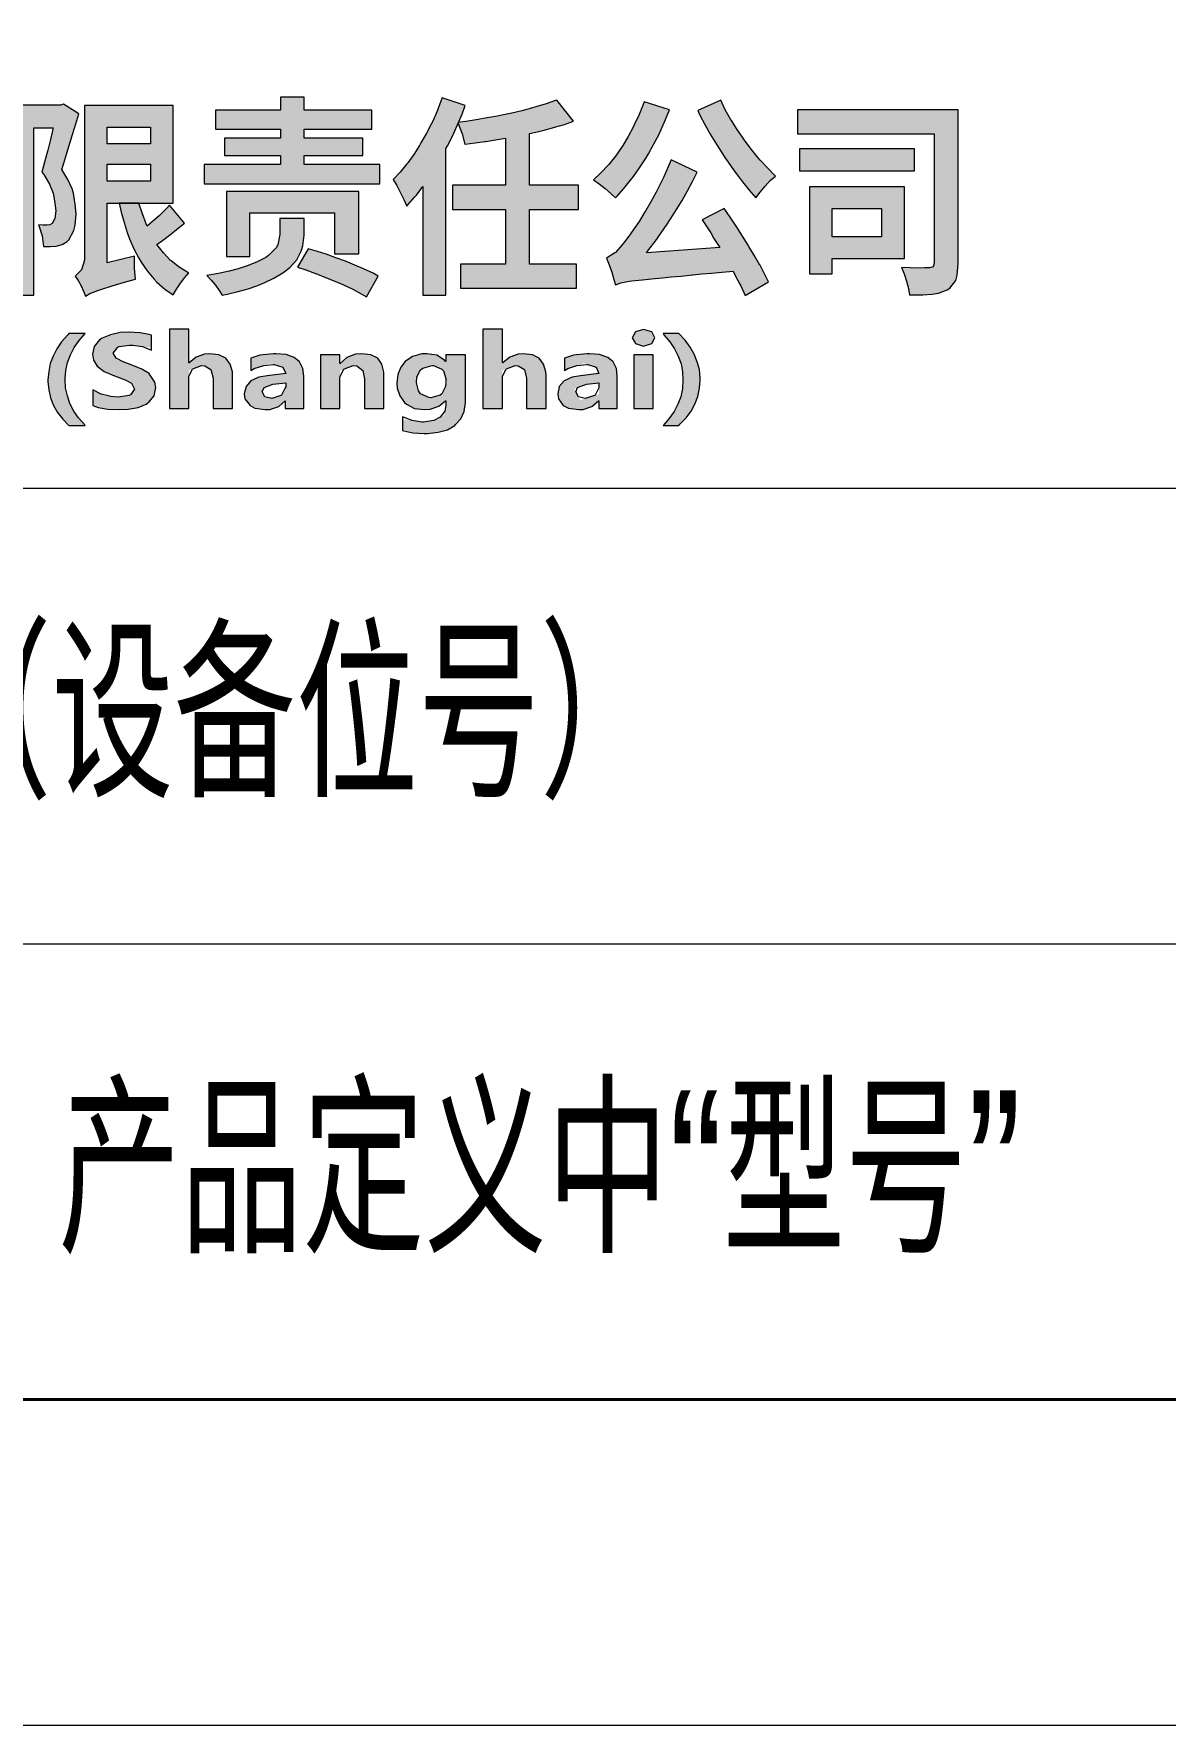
# Model space of a CAD drawing. Header units: millimetres. Extents: x 7175 to 8016, y -341 to 253.
# Drawn here: x 7908.2 to 7943, y -341 to -289 of the extents above; entities that cross this region are included whole.
import ezdxf
from ezdxf.enums import TextEntityAlignment as Align

# ---------------------------------------------------------------- set-up
doc = ezdxf.new("R2010")
doc.units = ezdxf.units.MM
for name, color, linetype, lineweight in [('1粗实线', 7, 'Continuous', 35), ('6剖面线', 6, 'Continuous', 13), ('7文本', 2, 'Continuous', 13), ('9图表', 4, 'Continuous', 13)]:
    doc.layers.add(name, color=color, linetype=linetype, lineweight=lineweight)
doc.layers.add('LOGO 1', color=7, linetype='Continuous', true_color=0x1e2380)
doc.styles.add('lanpec', font='bpec_e.shx', dxfattribs={"width": 0.75, "bigfont": 'hztxt.shx'})

# ---------------------------------------------------------------- blocks, each defined once
blk = doc.blocks.new('A1-零部件图-LANPEC-AUTOPRINT')
at = {"layer": '1粗实线'}
blk.add_lwpolyline([(-816, 10), (-10, 10), (-10, 584), (-816, 584)], close=True, dxfattribs=at)
at = {"layer": '9图表'}
blk.add_lwpolyline([(-841, 0), (0, 0), (0, 594), (-841, 594)], close=True, dxfattribs=at)
blk = doc.blocks.new('蓝滨LOGO')
at = {"layer": 'LOGO 1'}
h = blk.add_hatch(color=256, dxfattribs=at)
h.dxf.hatch_style = 1
h.paths.add_polyline_path([(75.49, 7.34), (75.449, 7.474), (75.32, 7.763), (75.134, 8.068), (75.196, 8.259), (75.289, 8.569), (75.392, 8.909), (75.465, 9.147), (75.563, 9.467), (75.65, 9.776), (75.181, 10.071), (75.088, 10.04), (73.653, 10.04), (73.653, 4.207), (74.277, 4.207), (74.277, 9.348), (74.861, 9.348), (74.855, 9.307), (74.783, 8.987), (74.701, 8.656), (74.695, 8.63), (74.603, 8.295), (74.52, 7.99), (74.577, 7.913), (74.752, 7.619), (74.861, 7.34), (74.912, 7.108), (74.943, 6.793), (74.917, 6.561), (74.835, 6.411), (74.763, 6.37), (74.67, 6.354), (74.556, 6.354), (74.412, 6.365), (74.422, 6.344), (74.525, 6.029), (74.566, 5.699), (74.773, 5.699), (74.959, 5.709), (75.144, 5.761), (75.294, 5.854), (75.351, 5.905), (75.506, 6.189), (75.542, 6.354), (75.568, 6.71), (75.547, 6.999)])
h.paths.add_polyline_path([(78.551, 10.029), (75.826, 10.029), (75.826, 5.353), (75.826, 5.286), (75.733, 4.986), (75.547, 4.785), (75.635, 4.661), (75.723, 4.496), (75.8, 4.326), (75.857, 4.176), (75.996, 4.253), (76.239, 4.352), (76.357, 4.393), (76.677, 4.496), (76.776, 4.522), (77.059, 4.604), (77.395, 4.697), (77.369, 5.033), (77.369, 5.074), (77.364, 5.404), (76.528, 5.203), (76.528, 7.036), (76.889, 7.036), (77.503, 7.036), (78.551, 7.036)])
h.paths.add_polyline_path([(76.528, 7.707), (76.528, 8.228), (77.854, 8.228), (77.854, 7.707)], flags=16)
h.paths.add_polyline_path([(76.528, 8.858), (76.528, 9.363), (77.854, 9.363), (77.854, 8.858)], flags=16)
h.paths.add_polyline_path([(78.484, 6.081), (78.66, 6.22), (78.897, 6.421), (78.438, 6.968), (78.355, 6.881), (78.118, 6.648), (77.989, 6.53), (77.751, 6.323), (77.72, 6.401), (77.607, 6.705), (77.503, 7.036), (76.889, 7.036), (76.956, 6.757), (77.044, 6.437), (77.142, 6.127), (77.214, 5.936), (77.343, 5.632), (77.493, 5.348), (77.565, 5.219), (77.751, 4.95), (77.958, 4.708), (78.056, 4.604), (78.293, 4.393), (78.556, 4.217), (78.654, 4.393), (78.773, 4.573), (78.907, 4.749), (79.031, 4.888), (79.005, 4.904), (78.737, 5.064), (78.489, 5.26), (78.474, 5.275), (78.257, 5.503), (78.056, 5.761), (78.226, 5.884)])
h = blk.add_hatch(color=256, dxfattribs=at)
h.dxf.hatch_style = 1
h.paths.add_polyline_path([(84.905, 8.223), (82.577, 8.223), (82.577, 8.501), (84.384, 8.501), (84.384, 9.033), (82.577, 9.033), (82.577, 9.307), (84.652, 9.307), (84.652, 9.89), (82.577, 9.89), (82.577, 10.287), (81.849, 10.287), (81.849, 9.89), (79.857, 9.89), (79.857, 9.307), (81.849, 9.307), (81.849, 9.033), (80.131, 9.033), (80.131, 8.501), (81.849, 8.501), (81.849, 8.223), (79.506, 8.223), (79.506, 7.629), (84.905, 7.629)])
h.paths.add_polyline_path([(84.255, 7.387), (80.187, 7.387), (80.187, 5.399), (80.91, 5.399), (80.91, 6.736), (83.506, 6.736), (83.506, 5.477), (84.255, 5.477)])
h.paths.add_polyline_path([(82.577, 6.05), (82.577, 6.566), (81.829, 6.566), (81.829, 6.07), (81.767, 5.755), (81.72, 5.657), (81.478, 5.425), (81.395, 5.368), (81.137, 5.229), (80.807, 5.095), (80.796, 5.095), (80.554, 5.017), (80.27, 4.94), (79.95, 4.873), (79.589, 4.811), (79.718, 4.672), (79.852, 4.512), (79.965, 4.346), (80.053, 4.202), (80.208, 4.238), (80.549, 4.315), (80.853, 4.403), (81.127, 4.496), (81.364, 4.594), (81.648, 4.728), (81.922, 4.888), (82.133, 5.059), (82.35, 5.291), (82.489, 5.554), (82.536, 5.724)])
h.paths.add_polyline_path([(83.842, 5.25), (83.548, 5.358), (83.253, 5.461), (82.985, 5.549), (82.701, 5.632), (82.371, 5.069), (82.624, 4.986), (82.928, 4.873), (82.939, 4.873), (83.233, 4.754), (83.522, 4.641), (83.79, 4.522), (84.069, 4.393), (84.239, 4.3), (84.497, 4.155), (84.848, 4.795), (84.699, 4.878), (84.399, 5.017), (84.136, 5.131)])
h = blk.add_hatch(color=256, dxfattribs=at)
h.dxf.hatch_style = 1
h.paths.add_polyline_path([(86.928, 8.708), (86.98, 8.796), (87.13, 9.09), (87.176, 9.188), (87.31, 9.487), (87.316, 9.508), (87.429, 9.771), (87.527, 10.029), (86.815, 10.272), (86.779, 10.169), (86.66, 9.859), (86.526, 9.554), (86.479, 9.456), (86.325, 9.162), (86.165, 8.883), (86.123, 8.806), (85.943, 8.532), (85.757, 8.269), (85.736, 8.243), (85.524, 7.985), (85.313, 7.758), (85.421, 7.578), (85.54, 7.35), (85.654, 7.128), (85.731, 6.943), (85.767, 6.979), (85.979, 7.227), (86.025, 7.283), (86.221, 7.547), (86.221, 4.202), (86.928, 4.202)])
h.paths.add_polyline_path([(91.001, 7.583), (89.499, 7.583), (89.499, 9.178), (89.607, 9.198), (89.912, 9.265), (90.206, 9.348), (90.268, 9.363), (90.573, 9.451), (90.856, 9.549), (90.335, 10.2), (90.294, 10.184), (90.01, 10.086), (89.695, 9.993), (89.561, 9.952), (89.261, 9.874), (88.952, 9.802), (88.75, 9.756), (88.451, 9.694), (88.141, 9.642), (87.925, 9.601), (87.615, 9.554), (87.316, 9.508), (87.31, 9.487), (87.31, 9.482), (87.429, 9.167), (87.429, 9.162), (87.512, 8.842), (87.522, 8.842), (87.827, 8.883), (88.131, 8.93), (88.157, 8.93), (88.456, 8.981), (88.766, 9.033), (88.766, 7.583), (87.135, 7.583), (87.135, 6.834), (88.766, 6.834), (88.766, 5.162), (87.378, 5.162), (87.378, 4.419), (90.944, 4.419), (90.944, 5.162), (89.499, 5.162), (89.499, 6.834), (91.001, 6.834)])
h = blk.add_hatch(color=256, dxfattribs=at)
h.dxf.hatch_style = 1
h.paths.add_polyline_path([(93.313, 8.837), (93.468, 9.131), (93.546, 9.296), (93.68, 9.601), (93.799, 9.905), (93.019, 10.148), (92.988, 10.065), (92.869, 9.756), (92.73, 9.456), (92.684, 9.369), (92.529, 9.08), (92.364, 8.806), (92.322, 8.744), (92.137, 8.476), (91.935, 8.223), (91.92, 8.202), (91.693, 7.965), (91.466, 7.753), (91.636, 7.629), (91.822, 7.479), (92.002, 7.33), (92.142, 7.201), (92.188, 7.247), (92.4, 7.479), (92.606, 7.743), (92.694, 7.856), (92.88, 8.119), (93.06, 8.398), (93.153, 8.553)])
h.paths.add_polyline_path([(94.506, 7.696), (94.655, 7.99), (93.855, 8.362), (93.762, 8.145), (93.628, 7.846), (93.479, 7.552), (93.386, 7.371), (93.226, 7.077), (93.071, 6.808), (93.045, 6.767), (92.864, 6.473), (92.699, 6.22), (92.606, 6.091), (92.426, 5.859), (92.338, 5.745), (92.142, 5.513), (92.126, 5.503), (91.863, 5.348), (91.946, 5.141), (92.033, 4.909), (92.095, 4.692), (92.142, 4.527), (92.307, 4.584), (92.56, 4.635), (92.642, 4.646), (92.962, 4.682), (92.973, 4.682), (93.246, 4.708), (93.587, 4.744), (93.85, 4.77), (94.155, 4.795), (94.495, 4.832), (94.521, 4.832), (94.795, 4.857), (95.089, 4.883), (95.409, 4.909), (95.755, 4.94), (95.812, 4.832), (95.966, 4.548), (95.992, 4.491), (96.126, 4.197), (96.844, 4.615), (96.741, 4.821), (96.581, 5.126), (96.575, 5.131), (96.415, 5.41), (96.24, 5.699), (96.214, 5.745), (96.044, 6.019), (95.868, 6.297), (95.848, 6.328), (95.662, 6.602), (95.481, 6.865), (94.805, 6.525), (94.888, 6.395), (95.068, 6.117), (95.166, 5.952), (95.342, 5.673), (93.097, 5.508), (93.169, 5.606), (93.36, 5.854), (93.546, 6.117), (93.731, 6.39), (93.917, 6.674), (94.02, 6.839), (94.191, 7.118), (94.351, 7.407)])
h.paths.add_polyline_path([(96.126, 8.94), (96.064, 9.028), (95.879, 9.296), (95.708, 9.57), (95.677, 9.616), (95.512, 9.905), (95.378, 10.194), (94.666, 9.88), (94.733, 9.735), (94.888, 9.446), (95.053, 9.157), (95.151, 8.987), (95.326, 8.708), (95.502, 8.439), (95.6, 8.295), (95.791, 8.027), (95.982, 7.774), (96.044, 7.691), (96.25, 7.433), (96.452, 7.201), (96.581, 7.366), (96.736, 7.552), (96.896, 7.727), (97.056, 7.867), (97.035, 7.882), (96.818, 8.104), (96.591, 8.352), (96.524, 8.429), (96.323, 8.677)])
h = blk.add_hatch(color=256, dxfattribs=at)
h.dxf.hatch_style = 1
h.paths.add_polyline_path([(102.666, 9.9), (97.732, 9.9), (97.732, 9.162), (101.933, 9.162), (101.933, 5.188), (101.902, 5.079), (101.784, 5.043), (101.649, 5.043), (101.443, 5.038), (101.19, 5.043), (100.932, 5.059), (101.014, 4.863), (101.082, 4.641), (101.138, 4.413), (101.169, 4.217), (101.257, 4.217), (101.582, 4.217), (101.861, 4.238), (102.062, 4.269), (102.336, 4.367), (102.413, 4.419), (102.599, 4.661), (102.64, 4.821), (102.666, 5.183)])
h.paths.add_polyline_path([(101.329, 8.698), (97.794, 8.698), (97.794, 8.021), (101.329, 8.021)], flags=17)
h.paths.add_polyline_path([(101.02, 7.536), (98.098, 7.536), (98.098, 4.863), (98.8, 4.863), (98.8, 5.332), (101.02, 5.332)], flags=17)
h.paths.add_polyline_path([(100.312, 6.87), (100.312, 5.998), (98.8, 5.998), (98.8, 6.87)], flags=16)
h = blk.add_hatch(color=256, dxfattribs=at)
h.dxf.hatch_style = 1
h.paths.add_polyline_path([(74.707, 1.559), (74.73, 1.3), (74.786, 1.052), (74.876, 0.816), (75, 0.602), (75.158, 0.399), (75.35, 0.207), (75.844, 0.207), (75.547, 0.539), (75.33, 0.994), (75.248, 1.357), (75.236, 1.627), (75.273, 2.051), (75.452, 2.521), (75.823, 3.024), (75.35, 3.024), (75.316, 2.99), (75.124, 2.776), (74.978, 2.562), (74.865, 2.337), (74.775, 2.111), (74.73, 1.864), (74.707, 1.604)])
h.paths.add_polyline_path([(76.862, 2.625), (77.26, 2.682), (77.885, 2.59), (77.885, 2.979), (77.817, 3.002), (77.524, 3.047), (77.186, 3.069), (76.927, 3.058), (76.623, 2.99), (76.375, 2.889), (76.285, 2.833), (76.127, 2.63), (76.071, 2.393), (76.104, 2.213), (76.217, 2.021), (76.431, 1.864), (76.747, 1.728), (77.261, 1.533), (77.366, 1.323), (77.231, 1.126), (76.871, 1.075), (76.434, 1.116), (76.082, 1.3), (76.082, 0.816), (76.251, 0.759), (76.544, 0.703), (76.893, 0.692), (77.175, 0.703), (77.479, 0.759), (77.727, 0.861), (77.806, 0.917), (77.964, 1.109), (78.02, 1.368), (77.986, 1.537), (77.851, 1.751), (77.817, 1.796), (77.592, 1.931), (77.265, 2.066), (76.828, 2.225), (76.713, 2.427)])
h.paths.add_polyline_path([(79.034, 3.159), (78.437, 3.159), (78.437, 0.726), (79.034, 0.726), (79.034, 1.661), (79.034, 1.896), (79.481, 2.063), (79.71, 1.92), (79.778, 1.661), (79.778, 0.726), (80.375, 0.726), (80.375, 1.852), (80.307, 2.089), (80.172, 2.269), (79.958, 2.371), (79.676, 2.404), (79.519, 2.393), (79.259, 2.303), (79.034, 2.113)])
h.paths.add_polyline_path([(80.792, 1.402), (80.736, 1.176), (80.758, 1.018), (80.916, 0.816), (81.062, 0.737), (81.378, 0.692), (81.524, 0.692), (81.795, 0.782), (81.997, 0.962), (81.997, 0.726), (82.572, 0.726), (82.572, 1.717), (82.538, 1.954), (82.437, 2.157), (82.268, 2.292), (82.02, 2.382), (81.705, 2.404), (81.637, 2.404), (81.31, 2.371), (81.22, 2.359), (80.938, 2.269), (80.938, 1.923), (81.55, 2.111), (81.919, 1.999), (82.009, 1.796), (81.445, 1.728), (81.186, 1.683), (80.938, 1.571)])
h.paths.add_polyline_path([(81.862, 1.12), (81.885, 1.131), (81.997, 1.357), (82.009, 1.39), (82.009, 1.514), (81.614, 1.469), (81.344, 1.368), (81.288, 1.233), (81.366, 1.086), (81.581, 1.03)], flags=16)
h.paths.add_polyline_path([(83.079, 0.726), (83.676, 0.726), (83.676, 1.892), (84.147, 2.068), (84.375, 1.897), (84.431, 1.638), (84.431, 0.726), (85.028, 0.726), (85.028, 1.841), (84.961, 2.089), (84.837, 2.269), (84.623, 2.371), (84.352, 2.404), (84.15, 2.393), (83.89, 2.292), (83.676, 2.101), (83.676, 2.371), (83.079, 2.371)])
h.paths.add_polyline_path([(85.434, 1.345), (85.513, 1.109), (85.659, 0.906), (85.716, 0.861), (85.964, 0.726), (86.279, 0.692), (86.448, 0.703), (86.719, 0.793), (86.921, 0.962), (86.958, 0.962), (86.875, 0.52), (86.561, 0.354), (86.222, 0.305), (85.603, 0.397), (85.603, 0.049), (85.637, 0.038), (85.919, -0.018), (86.268, -0.041), (86.369, -0.041), (86.696, -0.007), (86.978, 0.072), (87.203, 0.207), (87.226, 0.23), (87.395, 0.41), (87.496, 0.635), (87.53, 0.906), (87.53, 2.371), (86.933, 2.371), (86.933, 2.168), (86.921, 2.168), (86.888, 2.213), (86.651, 2.359), (86.347, 2.404), (86.189, 2.404), (85.907, 2.326), (85.682, 2.168), (85.547, 1.999), (85.457, 1.773), (85.423, 1.503)])
h.paths.add_polyline_path([(86.006, 1.625), (86.178, 1.953), (86.532, 2.052), (86.844, 1.916), (86.978, 1.514), (86.792, 1.142), (86.444, 1.045), (86.103, 1.2)], flags=16)
h.paths.add_polyline_path([(88.668, 3.159), (88.071, 3.159), (88.071, 0.726), (88.668, 0.726), (88.668, 1.661), (88.668, 1.896), (89.106, 2.06), (89.344, 1.92), (89.412, 1.661), (89.412, 0.726), (90.009, 0.726), (90.009, 1.74), (89.998, 1.852), (89.93, 2.089), (89.795, 2.269), (89.592, 2.371), (89.31, 2.404), (89.152, 2.393), (88.893, 2.303), (88.668, 2.113)])
h.paths.add_polyline_path([(92.195, 1.717), (92.172, 1.954), (92.071, 2.157), (91.902, 2.292), (91.654, 2.382), (91.338, 2.404), (91.271, 2.404), (90.944, 2.371), (90.854, 2.359), (90.572, 2.269), (90.572, 1.921), (91.174, 2.114), (91.552, 1.999), (91.631, 1.796), (91.068, 1.728), (90.809, 1.683), (90.561, 1.571), (90.414, 1.402), (90.369, 1.176), (90.392, 1.018), (90.538, 0.816), (90.696, 0.737), (91.012, 0.692), (91.147, 0.692), (91.417, 0.782), (91.631, 0.972), (91.631, 0.726), (92.195, 0.726)])
h.paths.add_polyline_path([(91.631, 1.514), (91.631, 1.39), (91.631, 1.163), (91.058, 0.98), (90.87, 1.327), (91.248, 1.469)], flags=16)
h.paths.add_polyline_path([(93.299, 2.371), (92.702, 2.371), (92.702, 0.726), (93.299, 0.726)])
h.paths.add_polyline_path([(92.758, 3.08), (92.657, 2.9), (92.758, 2.72), (93.006, 2.641), (93.254, 2.72), (93.355, 2.9), (93.254, 3.08), (93.006, 3.148)])
h.paths.add_polyline_path([(94.144, 1.086), (93.994, 0.711), (93.642, 0.207), (94.088, 0.207), (94.313, 0.433), (94.471, 0.647), (94.583, 0.861), (94.674, 1.097), (94.719, 1.345), (94.741, 1.604), (94.741, 1.661), (94.719, 1.92), (94.651, 2.157), (94.561, 2.393), (94.437, 2.607), (94.279, 2.821), (94.088, 3.024), (93.603, 3.024), (93.626, 2.99), (93.903, 2.661), (94.139, 2.189), (94.2, 1.852), (94.22, 1.42)])
at = {"color": 164, "lineweight": 0}
for points in [[(75.181, 10.071), (75.088, 10.04), (73.653, 10.04), (73.653, 4.207), (74.277, 4.207), (74.277, 9.348), (74.861, 9.348)], [(75.563, 9.467), (75.65, 9.776), (75.181, 10.071)], [(78.551, 10.029), (75.826, 10.029), (75.826, 5.353), (75.826, 5.286), (75.733, 4.986), (75.547, 4.785), (75.635, 4.661), (75.723, 4.496), (75.8, 4.326), (75.857, 4.176), (75.996, 4.253), (76.239, 4.352), (76.357, 4.393), (76.677, 4.496), (76.776, 4.522), (77.059, 4.604), (77.395, 4.697), (77.369, 5.033), (77.369, 5.074)], [(78.551, 7.036), (78.551, 10.029)], [(86.815, 10.272), (86.779, 10.169), (86.66, 9.859), (86.526, 9.554), (86.479, 9.456), (86.325, 9.162), (86.165, 8.883), (86.123, 8.806), (85.943, 8.532), (85.757, 8.269), (85.736, 8.243), (85.524, 7.985), (85.313, 7.758), (85.421, 7.578)], [(86.221, 7.547), (86.221, 4.202), (86.928, 4.202), (86.928, 8.708), (86.98, 8.796), (87.13, 9.09), (87.176, 9.188), (87.31, 9.487), (87.316, 9.508), (87.429, 9.771), (87.527, 10.029), (86.815, 10.272)], [(88.766, 9.033), (88.766, 7.583), (87.135, 7.583), (87.135, 6.834), (88.766, 6.834), (88.766, 5.162), (87.378, 5.162), (87.378, 4.419), (90.944, 4.419), (90.944, 5.162), (89.499, 5.162), (89.499, 6.834), (91.001, 6.834), (91.001, 7.583), (89.499, 7.583), (89.499, 9.178), (89.607, 9.198), (89.912, 9.265), (90.206, 9.348), (90.268, 9.363), (90.573, 9.451), (90.856, 9.549), (90.335, 10.2)], [(90.335, 10.2), (90.294, 10.184), (90.01, 10.086), (89.695, 9.993), (89.561, 9.952), (89.261, 9.874), (88.952, 9.802), (88.75, 9.756), (88.451, 9.694), (88.141, 9.642), (87.925, 9.601), (87.615, 9.554), (87.316, 9.508), (87.31, 9.487), (87.31, 9.482), (87.429, 9.167), (87.429, 9.162)], [(102.666, 9.9), (97.732, 9.9), (97.732, 9.162), (101.933, 9.162), (101.933, 5.188), (101.902, 5.079), (101.784, 5.043), (101.649, 5.043), (101.443, 5.038)], [(101.014, 4.863), (101.082, 4.641), (101.138, 4.413), (101.169, 4.217), (101.257, 4.217), (101.582, 4.217), (101.861, 4.238), (102.062, 4.269), (102.336, 4.367), (102.413, 4.419), (102.599, 4.661), (102.64, 4.821), (102.666, 5.183), (102.666, 9.9)], [(75.542, 6.354), (75.568, 6.71), (75.547, 6.999), (75.49, 7.34), (75.449, 7.474), (75.32, 7.763), (75.134, 8.068), (75.196, 8.259), (75.289, 8.569), (75.392, 8.909), (75.465, 9.147), (75.563, 9.467)], [(76.528, 8.858), (76.528, 9.363), (77.854, 9.363)], [(77.854, 9.363), (77.854, 8.858), (76.528, 8.858)], [(74.861, 9.348), (74.855, 9.307), (74.783, 8.987), (74.701, 8.656), (74.695, 8.63), (74.603, 8.295), (74.52, 7.99), (74.577, 7.913), (74.752, 7.619), (74.861, 7.34), (74.912, 7.108), (74.943, 6.793), (74.917, 6.561), (74.835, 6.411), (74.763, 6.37), (74.67, 6.354), (74.556, 6.354)], [(87.429, 9.162), (87.512, 8.842), (87.522, 8.842), (87.827, 8.883), (88.131, 8.93), (88.157, 8.93), (88.456, 8.981), (88.766, 9.033)], [(93.855, 8.362), (93.762, 8.145), (93.628, 7.846), (93.479, 7.552), (93.386, 7.371), (93.226, 7.077), (93.071, 6.808), (93.045, 6.767), (92.864, 6.473), (92.699, 6.22), (92.606, 6.091), (92.426, 5.859), (92.338, 5.745), (92.142, 5.513), (92.126, 5.503)], [(93.097, 5.508), (93.169, 5.606), (93.36, 5.854), (93.546, 6.117), (93.731, 6.39), (93.917, 6.674), (94.02, 6.839), (94.191, 7.118), (94.351, 7.407), (94.506, 7.696), (94.655, 7.99), (93.855, 8.362)], [(76.528, 7.707), (76.528, 8.228), (77.854, 8.228)], [(77.854, 8.228), (77.854, 7.707), (76.528, 7.707)], [(84.255, 7.387), (80.187, 7.387), (80.187, 5.399), (80.91, 5.399), (80.91, 6.736), (83.506, 6.736)], [(83.506, 6.736), (83.506, 5.477), (84.255, 5.477), (84.255, 7.387)], [(83.506, 6.736), (83.506, 5.477), (84.255, 5.477), (84.255, 7.387)], [(85.421, 7.578), (85.54, 7.35), (85.654, 7.128), (85.731, 6.943), (85.767, 6.979), (85.979, 7.227), (86.025, 7.283), (86.221, 7.547)], [(101.02, 7.536), (98.098, 7.536), (98.098, 4.863), (98.8, 4.863), (98.8, 5.332), (101.02, 5.332)], [(101.02, 5.332), (101.02, 7.536)], [(76.528, 5.203), (76.528, 7.036), (76.889, 7.036), (77.503, 7.036), (78.551, 7.036)], [(77.503, 7.036), (76.889, 7.036), (76.956, 6.757), (77.044, 6.437), (77.142, 6.127), (77.214, 5.936), (77.343, 5.632), (77.493, 5.348), (77.565, 5.219), (77.751, 4.95), (77.958, 4.708), (78.056, 4.604), (78.293, 4.393), (78.556, 4.217), (78.654, 4.393), (78.773, 4.573), (78.907, 4.749), (79.031, 4.888), (79.005, 4.904), (78.737, 5.064), (78.489, 5.26), (78.474, 5.275), (78.257, 5.503), (78.056, 5.761), (78.226, 5.884), (78.484, 6.081), (78.66, 6.22)], [(77.751, 6.323), (77.72, 6.401), (77.607, 6.705), (77.503, 7.036)], [(78.438, 6.968), (78.355, 6.881), (78.118, 6.648), (77.989, 6.53), (77.751, 6.323)], [(78.66, 6.22), (78.897, 6.421), (78.438, 6.968)], [(95.481, 6.865), (94.805, 6.525), (94.888, 6.395), (95.068, 6.117), (95.166, 5.952), (95.342, 5.673), (93.097, 5.508)], [(96.581, 5.126), (96.575, 5.131), (96.415, 5.41), (96.24, 5.699), (96.214, 5.745), (96.044, 6.019), (95.868, 6.297), (95.848, 6.328), (95.662, 6.602), (95.481, 6.865)], [(98.8, 5.998), (98.8, 6.87), (100.312, 6.87)], [(100.312, 6.87), (100.312, 5.998), (98.8, 5.998)], [(74.67, 6.354), (74.556, 6.354), (74.412, 6.365)], [(74.412, 6.365), (74.422, 6.344), (74.525, 6.029), (74.525, 6.029), (74.566, 5.699), (74.773, 5.699), (74.959, 5.709), (75.144, 5.761), (75.294, 5.854), (75.351, 5.905), (75.506, 6.189), (75.542, 6.354)], [(77.364, 5.404), (76.528, 5.203)], [(77.369, 5.074), (77.364, 5.404)], [(92.126, 5.503), (91.863, 5.348), (91.946, 5.141), (92.033, 4.909), (92.095, 4.692), (92.142, 4.527), (92.307, 4.584), (92.56, 4.635), (92.642, 4.646), (92.962, 4.682), (92.973, 4.682), (93.246, 4.708), (93.587, 4.744), (93.85, 4.77), (94.155, 4.795), (94.495, 4.832), (94.521, 4.832), (94.795, 4.857), (95.089, 4.883), (95.409, 4.909), (95.755, 4.94)], [(95.755, 4.94), (95.812, 4.832), (95.966, 4.548), (95.992, 4.491), (96.126, 4.197), (96.844, 4.615), (96.741, 4.821), (96.581, 5.126)], [(95.755, 4.94), (95.812, 4.832), (95.966, 4.548), (95.992, 4.491), (96.126, 4.197), (96.844, 4.615), (96.741, 4.821), (96.581, 5.126)], [(101.443, 5.038), (101.19, 5.043), (100.932, 5.059)], [(100.932, 5.059), (101.014, 4.863)]]:
    blk.add_lwpolyline(points, dxfattribs=at)
for points in [[(82.577, 10.287), (81.849, 10.287), (81.849, 9.89), (79.857, 9.89), (79.857, 9.307), (81.849, 9.307), (81.849, 9.033), (80.131, 9.033), (80.131, 8.501), (81.849, 8.501), (81.849, 8.223), (79.506, 8.223), (79.506, 7.629), (84.905, 7.629), (84.905, 8.223), (82.577, 8.223), (82.577, 8.501), (84.384, 8.501), (84.384, 9.033), (82.577, 9.033), (82.577, 9.307), (84.652, 9.307), (84.652, 9.89), (82.577, 9.89)], [(93.019, 10.148), (92.988, 10.065), (92.869, 9.756), (92.73, 9.456), (92.684, 9.369), (92.529, 9.08), (92.364, 8.806), (92.322, 8.744), (92.137, 8.476), (91.935, 8.223), (91.92, 8.202), (91.693, 7.965), (91.466, 7.753), (91.636, 7.629), (91.822, 7.479), (92.002, 7.33), (92.142, 7.201), (92.188, 7.247), (92.4, 7.479), (92.606, 7.743), (92.694, 7.856), (92.88, 8.119), (93.06, 8.398), (93.153, 8.553), (93.313, 8.837), (93.468, 9.131), (93.546, 9.296), (93.68, 9.601), (93.799, 9.905)], [(95.378, 10.194), (94.666, 9.88), (94.733, 9.735), (94.888, 9.446), (95.053, 9.157), (95.151, 8.987), (95.326, 8.708), (95.502, 8.439), (95.6, 8.295), (95.791, 8.027), (95.982, 7.774), (96.044, 7.691), (96.25, 7.433), (96.452, 7.201), (96.581, 7.366), (96.736, 7.552), (96.896, 7.727), (97.056, 7.867), (97.035, 7.882), (96.818, 8.104), (96.591, 8.352), (96.524, 8.429), (96.323, 8.677), (96.126, 8.94), (96.064, 9.028), (95.879, 9.296), (95.708, 9.57), (95.677, 9.616), (95.512, 9.905)], [(101.329, 8.698), (97.794, 8.698), (97.794, 8.021), (101.329, 8.021)], [(82.577, 6.566), (81.829, 6.566), (81.829, 6.07), (81.767, 5.755), (81.72, 5.657), (81.478, 5.425), (81.395, 5.368), (81.137, 5.229), (80.807, 5.095), (80.796, 5.095), (80.554, 5.017), (80.27, 4.94), (79.95, 4.873), (79.589, 4.811), (79.718, 4.672), (79.852, 4.512), (79.965, 4.346), (80.053, 4.202), (80.208, 4.238), (80.549, 4.315), (80.853, 4.403), (81.127, 4.496), (81.364, 4.594), (81.648, 4.728), (81.922, 4.888), (82.133, 5.059), (82.35, 5.291), (82.489, 5.554), (82.536, 5.724), (82.577, 6.05)], [(82.701, 5.632), (82.371, 5.069), (82.624, 4.986), (82.928, 4.873), (82.939, 4.873), (83.233, 4.754), (83.522, 4.641), (83.79, 4.522), (84.069, 4.393), (84.239, 4.3), (84.497, 4.155), (84.848, 4.795), (84.699, 4.878), (84.399, 5.017), (84.136, 5.131), (83.842, 5.25), (83.842, 5.25), (83.548, 5.358), (83.253, 5.461), (82.985, 5.549)]]:
    blk.add_lwpolyline(points, close=True, dxfattribs=at)
at = {"layer": 'LOGO 1', "color": 164, "lineweight": 0}
for points in [[(79.034, 3.159), (78.437, 3.159), (78.437, 0.726), (79.034, 0.726), (79.034, 1.661), (79.034, 1.717), (79.147, 1.931), (79.158, 1.942), (79.428, 2.044)], [(79.034, 2.123), (79.034, 3.159)], [(88.668, 3.159), (88.071, 3.159), (88.071, 0.726), (88.668, 0.726), (88.668, 1.661), (88.668, 1.717), (88.781, 1.931), (88.792, 1.942), (89.062, 2.044)], [(88.668, 2.123), (88.668, 3.159)], [(76.285, 2.833), (76.127, 2.63), (76.071, 2.393), (76.104, 2.213), (76.217, 2.021), (76.431, 1.864), (76.747, 1.728), (77.074, 1.604), (77.276, 1.503), (77.366, 1.323), (77.243, 1.142), (77.186, 1.12), (76.871, 1.075)], [(77.186, 3.069), (76.927, 3.058), (76.623, 2.99), (76.375, 2.889), (76.285, 2.833)], [(77.806, 0.917), (77.964, 1.109), (78.02, 1.368), (77.986, 1.537), (77.851, 1.751), (77.817, 1.796), (77.592, 1.931), (77.265, 2.066), (77.017, 2.157), (76.803, 2.269), (76.713, 2.427), (76.848, 2.607), (76.893, 2.63), (77.209, 2.675)], [(77.209, 2.675), (77.31, 2.675), (77.614, 2.63), (77.885, 2.517), (77.885, 2.979), (77.817, 3.002), (77.524, 3.047), (77.186, 3.069)], [(79.676, 2.404), (79.519, 2.393), (79.259, 2.303), (79.045, 2.123), (79.034, 2.123)], [(79.428, 2.044), (79.53, 2.033), (79.71, 1.92), (79.778, 1.661), (79.778, 0.726), (80.375, 0.726), (80.375, 1.74), (80.375, 1.852), (80.307, 2.089)], [(79.428, 2.044), (79.53, 2.033), (79.71, 1.92), (79.778, 1.661), (79.778, 0.726), (80.375, 0.726), (80.375, 1.74), (80.375, 1.852), (80.307, 2.089)], [(80.307, 2.089), (80.172, 2.269), (79.958, 2.371), (79.676, 2.404)], [(81.705, 2.404), (81.637, 2.404), (81.31, 2.371), (81.22, 2.359), (80.938, 2.269), (80.938, 1.897), (81.04, 1.954), (81.333, 2.044), (81.626, 2.078)], [(82.437, 2.157), (82.268, 2.292), (82.02, 2.382), (81.705, 2.404)], [(81.997, 0.962), (81.997, 0.726), (82.572, 0.726), (82.572, 1.717), (82.538, 1.954), (82.437, 2.157)], [(83.676, 2.371), (83.079, 2.371), (83.079, 0.726), (83.676, 0.726), (83.676, 1.661), (83.688, 1.717), (83.8, 1.931), (83.812, 1.942), (84.082, 2.044)], [(84.352, 2.404), (84.15, 2.393), (83.89, 2.292), (83.688, 2.111), (83.676, 2.111)], [(83.676, 2.111), (83.676, 2.371)], [(84.082, 2.044), (84.195, 2.033), (84.375, 1.897), (84.431, 1.638), (84.431, 0.726), (85.028, 0.726), (85.028, 1.728), (85.028, 1.841), (84.961, 2.089)], [(84.082, 2.044), (84.195, 2.033), (84.375, 1.897), (84.431, 1.638), (84.431, 0.726), (85.028, 0.726), (85.028, 1.728), (85.028, 1.841), (84.961, 2.089)], [(84.961, 2.089), (84.837, 2.269), (84.623, 2.371), (84.352, 2.404)], [(85.682, 2.168), (85.547, 1.999), (85.457, 1.773), (85.423, 1.503), (85.434, 1.345), (85.513, 1.109), (85.659, 0.906), (85.716, 0.861), (85.964, 0.726), (86.279, 0.692), (86.448, 0.703), (86.719, 0.793), (86.921, 0.962), (86.933, 0.962)], [(86.347, 2.404), (86.189, 2.404), (85.907, 2.326), (85.682, 2.168)], [(86.921, 2.168), (86.888, 2.213), (86.651, 2.359), (86.347, 2.404)], [(87.53, 2.371), (86.933, 2.371), (86.933, 2.168), (86.921, 2.168)], [(87.226, 0.23), (87.395, 0.41), (87.496, 0.635), (87.53, 0.906), (87.53, 2.371)], [(89.31, 2.404), (89.152, 2.393), (88.893, 2.303), (88.679, 2.123), (88.668, 2.123)], [(89.062, 2.044), (89.152, 2.033), (89.344, 1.92), (89.412, 1.661), (89.412, 0.726), (90.009, 0.726), (90.009, 1.74), (89.998, 1.852), (89.93, 2.089)], [(89.062, 2.044), (89.152, 2.033), (89.344, 1.92), (89.412, 1.661), (89.412, 0.726), (90.009, 0.726), (90.009, 1.74), (89.998, 1.852), (89.93, 2.089)], [(89.93, 2.089), (89.795, 2.269), (89.592, 2.371), (89.31, 2.404)], [(91.338, 2.404), (91.271, 2.404), (90.944, 2.371), (90.854, 2.359), (90.572, 2.269), (90.572, 1.897), (90.674, 1.954), (90.955, 2.044), (91.26, 2.078)], [(92.071, 2.157), (91.902, 2.292), (91.654, 2.382), (91.338, 2.404)], [(91.631, 0.962), (91.631, 0.726), (92.195, 0.726), (92.195, 1.717), (92.172, 1.954), (92.071, 2.157)], [(91.631, 0.962), (91.631, 0.726), (92.195, 0.726), (92.195, 1.717), (92.172, 1.954), (92.071, 2.157)], [(80.938, 1.571), (80.792, 1.402), (80.736, 1.176), (80.758, 1.018)], [(81.626, 2.078), (81.659, 2.078), (81.919, 1.999), (82.009, 1.796), (81.445, 1.728), (81.186, 1.683), (80.938, 1.571)], [(86.471, 1.052), (86.403, 1.064), (86.155, 1.176), (86.088, 1.266), (86.031, 1.514), (86.043, 1.695), (86.155, 1.909), (86.223, 1.965), (86.505, 2.044)], [(86.505, 2.044), (86.55, 2.044), (86.809, 1.931), (86.854, 1.886), (86.933, 1.649), (86.933, 1.514), (86.921, 1.402), (86.809, 1.176), (86.752, 1.131), (86.471, 1.052)], [(90.561, 1.571), (90.414, 1.402), (90.369, 1.176), (90.392, 1.018)], [(91.26, 2.078), (91.293, 2.078), (91.552, 1.999), (91.631, 1.796), (91.068, 1.728), (90.809, 1.683), (90.561, 1.571)], [(91.26, 2.078), (91.293, 2.078), (91.552, 1.999), (91.631, 1.796), (91.068, 1.728), (90.809, 1.683), (90.561, 1.571)], [(76.871, 1.075), (76.634, 1.097), (76.341, 1.165), (76.082, 1.3)], [(76.082, 1.3), (76.082, 0.816), (76.251, 0.759), (76.544, 0.703), (76.893, 0.692), (77.175, 0.703), (77.479, 0.759), (77.727, 0.861), (77.806, 0.917)], [(81.581, 1.03), (81.366, 1.086), (81.288, 1.233), (81.344, 1.368), (81.614, 1.469), (82.009, 1.514)], [(82.009, 1.514), (82.009, 1.39), (81.997, 1.357), (81.885, 1.131), (81.862, 1.12), (81.581, 1.03)], [(91.214, 1.03), (91, 1.086), (90.921, 1.233), (90.978, 1.368), (91.248, 1.469), (91.631, 1.514)], [(91.631, 1.514), (91.631, 1.39), (91.631, 1.357), (91.519, 1.131), (91.496, 1.12), (91.214, 1.03)], [(91.631, 1.514), (91.631, 1.39), (91.631, 1.357), (91.519, 1.131), (91.496, 1.12), (91.214, 1.03)], [(80.758, 1.018), (80.916, 0.816), (81.062, 0.737), (81.378, 0.692), (81.524, 0.692), (81.795, 0.782), (81.997, 0.962), (81.997, 0.962)], [(86.933, 0.962), (86.933, 0.827), (86.899, 0.647), (86.752, 0.455), (86.561, 0.354), (86.245, 0.309)], [(90.392, 1.018), (90.538, 0.816), (90.696, 0.737), (91.012, 0.692), (91.147, 0.692), (91.417, 0.782), (91.62, 0.962), (91.631, 0.962)], [(86.245, 0.309), (86.2, 0.309), (85.896, 0.354), (85.603, 0.466)], [(85.603, 0.466), (85.603, 0.049), (85.637, 0.038), (85.919, -0.018), (86.268, -0.041), (86.369, -0.041), (86.696, -0.007), (86.978, 0.072), (87.203, 0.207), (87.226, 0.23)]]:
    blk.add_lwpolyline(points, dxfattribs=at)
for points in [[(93.006, 3.148), (92.758, 3.08), (92.657, 2.9), (92.758, 2.72), (93.006, 2.641), (93.254, 2.72), (93.355, 2.9), (93.254, 3.08)], [(75.845, 3.024), (75.35, 3.024), (75.316, 2.99), (75.124, 2.776), (74.978, 2.562), (74.865, 2.337), (74.775, 2.111), (74.73, 1.864), (74.707, 1.604), (74.707, 1.559), (74.73, 1.3), (74.786, 1.052), (74.876, 0.816), (75, 0.602), (75.158, 0.399), (75.35, 0.207), (75.845, 0.207), (75.834, 0.218), (75.643, 0.433), (75.496, 0.647), (75.383, 0.883), (75.304, 1.109), (75.248, 1.357), (75.237, 1.604), (75.237, 1.638), (75.259, 1.897), (75.304, 2.134), (75.395, 2.371), (75.507, 2.596), (75.665, 2.81)], [(94.088, 3.024), (93.603, 3.024), (93.626, 2.99), (93.806, 2.776), (93.953, 2.562), (94.065, 2.337), (94.155, 2.1), (94.2, 1.852), (94.212, 1.604), (94.212, 1.582), (94.2, 1.334), (94.144, 1.086), (94.054, 0.861), (93.941, 0.635), (93.783, 0.41), (93.603, 0.207), (94.088, 0.207), (94.122, 0.241), (94.313, 0.433), (94.471, 0.647), (94.583, 0.861), (94.674, 1.097), (94.719, 1.345), (94.741, 1.604), (94.741, 1.661), (94.719, 1.92), (94.651, 2.157), (94.561, 2.393), (94.437, 2.607), (94.279, 2.821)], [(93.299, 2.371), (92.702, 2.371), (92.702, 0.726), (93.299, 0.726)]]:
    blk.add_lwpolyline(points, close=True, dxfattribs=at)

msp = doc.modelspace()

# ---------------------------------------------------------------- linework, layer by layer
at = {"layer": '1粗实线'}
msp.add_lwpolyline([(7826.27, -271.96), (8006.27, -271.96), (8006.27, -330.96), (7826.27, -330.96)], close=True, dxfattribs=at)
at = {"layer": '9图表'}
msp.add_line((7826.27, -302.96), (7946.27, -302.96), dxfattribs=at)
at = {"layer": '9图表', "color": 4}
msp.add_line((7871.27, -316.96), (8006.27, -316.96), dxfattribs=at)

# ---------------------------------------------------------------- block references
msp.add_blockref('A1-零部件图-LANPEC-AUTOPRINT', (8016.27, -340.96))
at = {"layer": '6剖面线'}
msp.add_blockref('蓝滨LOGO', (7833.949, -301.235), dxfattribs=at)

# ---------------------------------------------------------------- texts
at = {"layer": '7文本', "style": 'lanpec', "width": 0.75}
for s, p in [('设备名称（设备位号）', (7908.77, -309.96)), ('产品定义中“型号”', (7923.77, -323.96))]:
    msp.add_text(s, height=5, dxfattribs=at).set_placement(p, align=Align.MIDDLE_CENTER)

doc.saveas('drawing.dxf')
